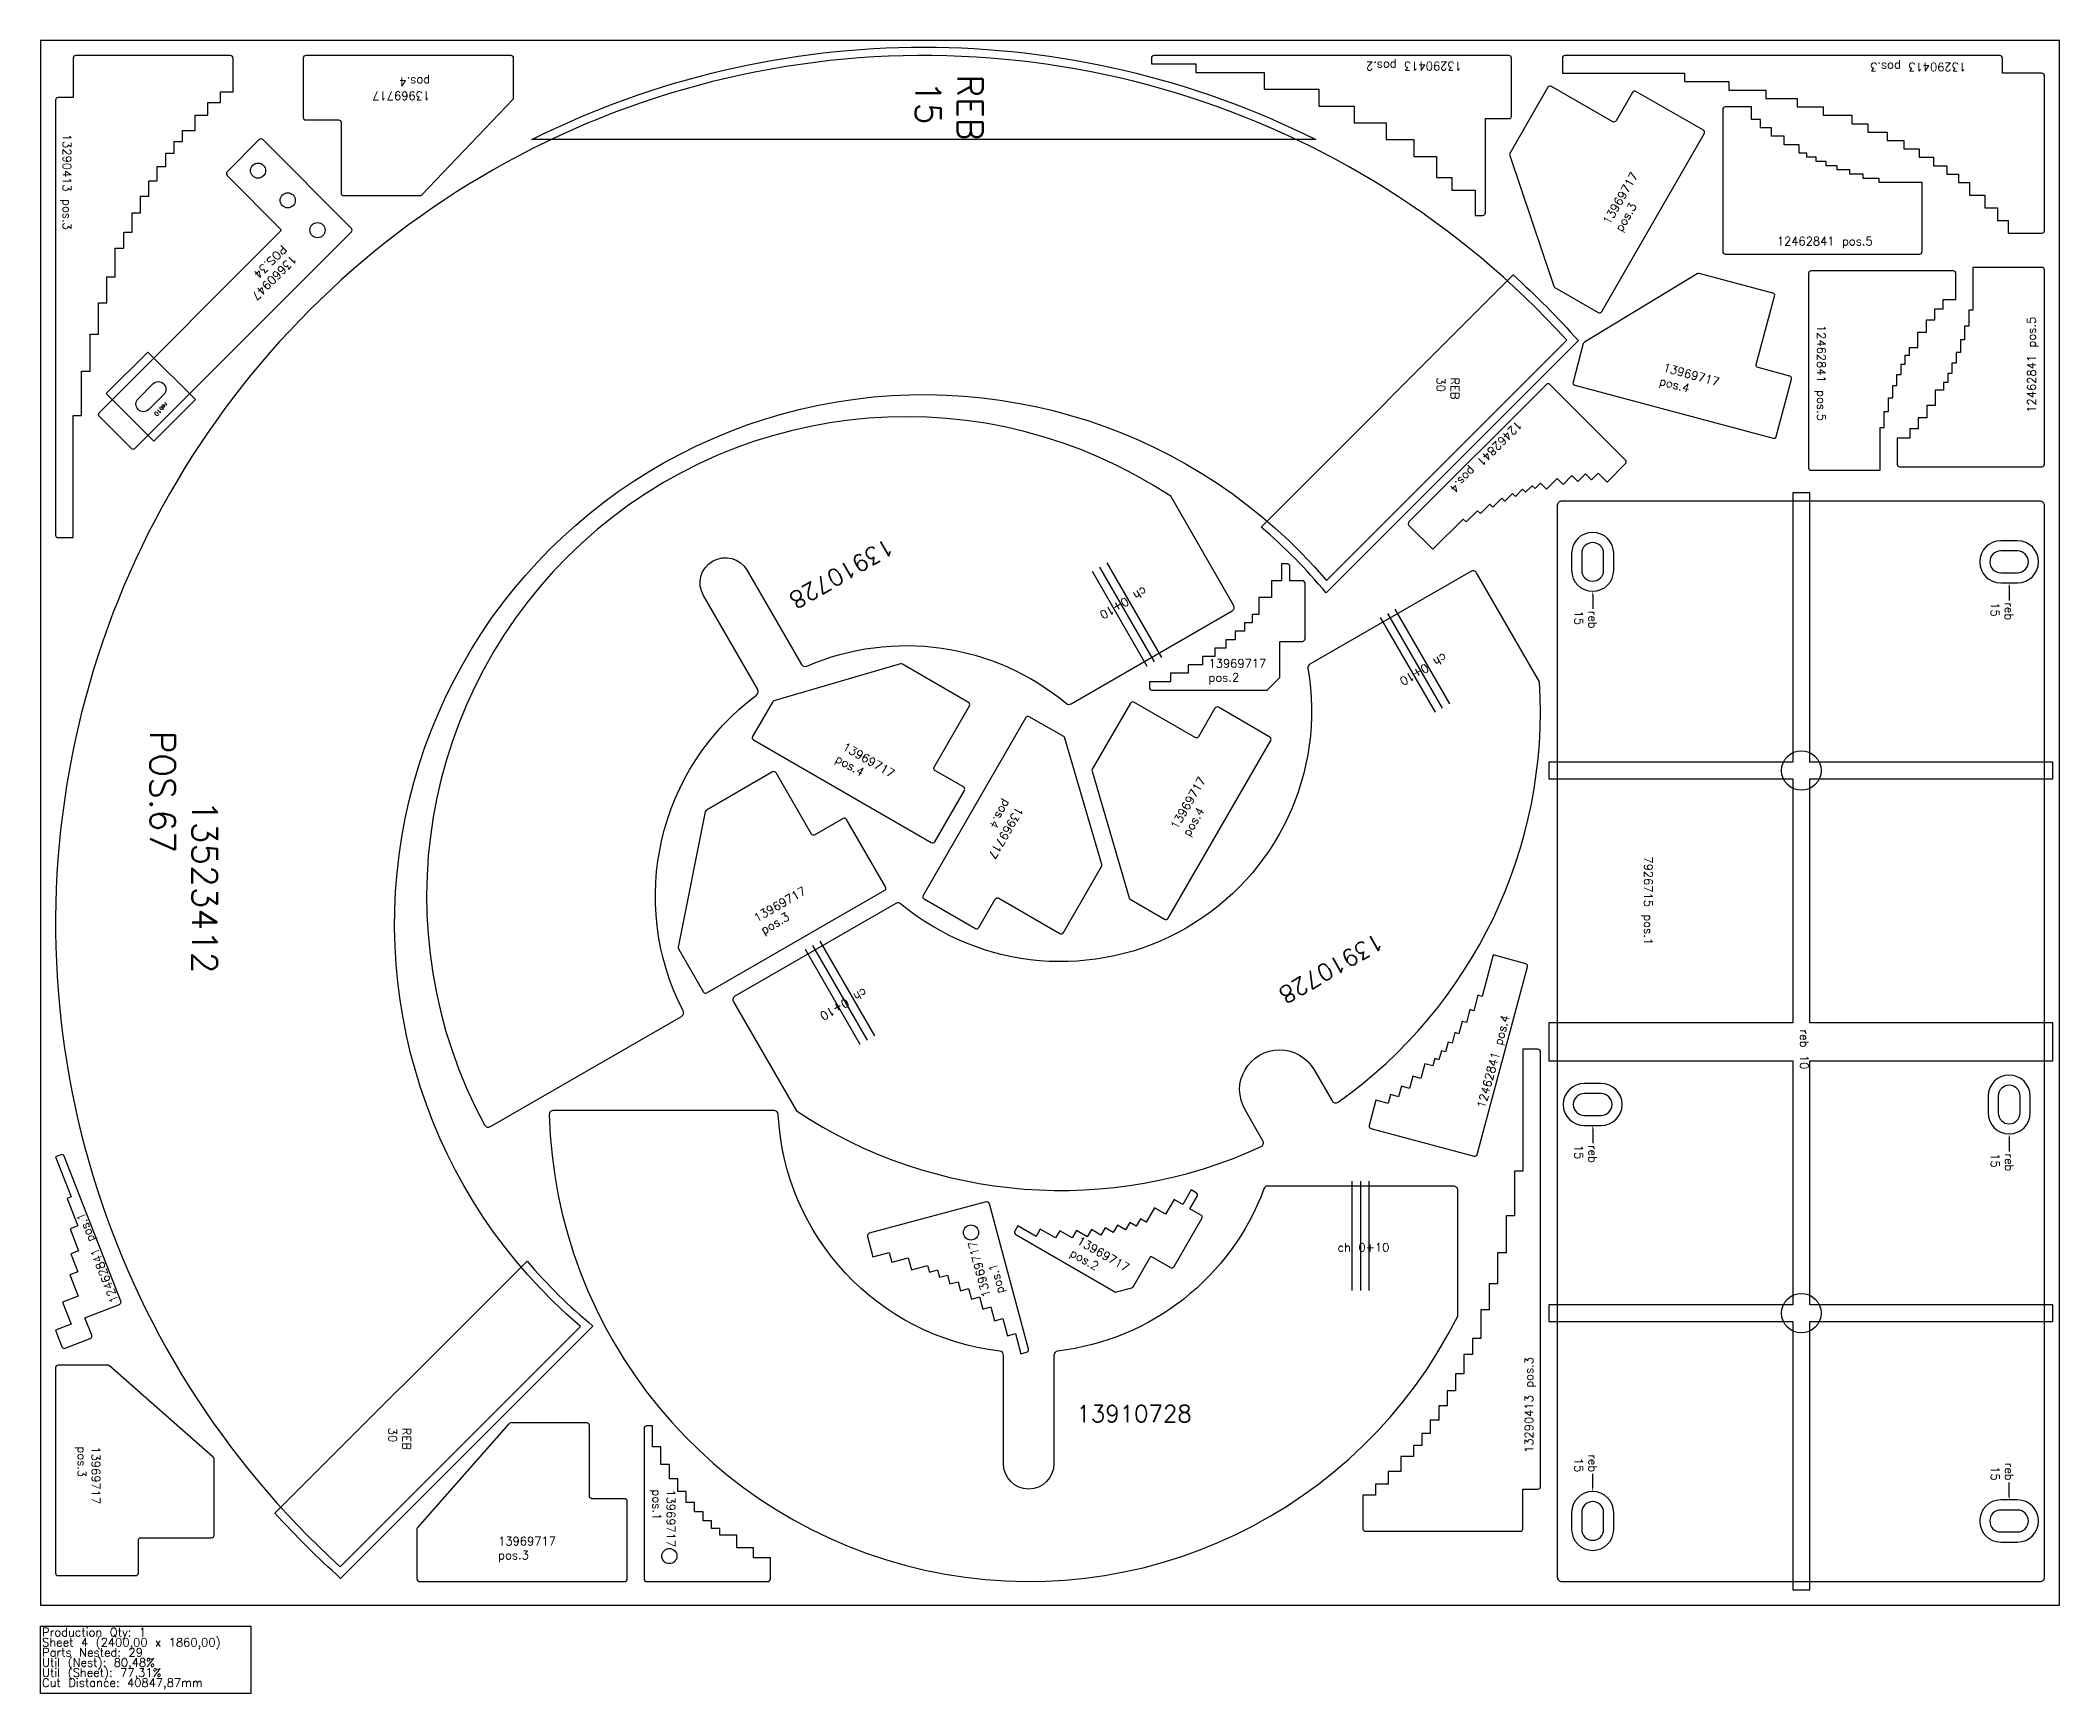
# Model space of a CAD drawing. Header units: millimetres. Extents: x 7560 to 9960, y -105 to 1860.
import ezdxf
from ezdxf import colors
from ezdxf.entities.mleader import LeaderData, LeaderLine
from ezdxf.math import Vec2, Vec3

# ---------------------------------------------------------------- set-up
doc = ezdxf.new("R2010")
doc.units = ezdxf.units.MM
for name, color, linetype in [('12462841', 7, 'Continuous'), ('13290413', 7, 'Continuous'), ('13660947v0', 7, 'Continuous'), ('13910728', 7, 'Continuous'), ('13969717', 7, 'Continuous'), ('7926715', 7, 'Continuous'), ('Chanfro', 7, 'Continuous'), ('Rebaixo', 7, 'Continuous'), ('sheet', 24, 'Continuous'), ('Stats', 7, 'Continuous'), ('Texto', 7, 'Continuous')]:
    doc.layers.add(name, color=color, linetype=linetype)
doc.styles.get("Standard").update_dxf_attribs({"font": 'txt.shx'})

msp = doc.modelspace()

# ---------------------------------------------------------------- linework, layer by layer
at = {"color": 2}
msp.add_lwpolyline([(9374.2, 1503.5, 1.049682), (7916.5, 45.8), (8202, 331.3, -1.082918), (9088.7, 1218)], format="xyb", close=True, dxfattribs=at)
at = {"color": 1}
for points in [[(9186.6, 1287.6, 0.414214), (9186.6, 1283.4), (9214.9, 1255.1), (9251, 1291.1), (9254.5, 1287.6), (9268, 1301), (9271.5, 1297.5), (9282.8, 1308.8), (9286.3, 1305.3), (9296.9, 1315.9), (9300.5, 1312.4), (9309.7, 1321.6), (9313.2, 1318), (9321.7, 1326.5), (9325.2, 1323), (9333, 1330.7), (9336.5, 1327.2), (9342.9, 1333.6), (9350, 1326.5), (9362.7, 1339.2), (9369.8, 1332.2), (9380.4, 1342.8), (9387.5, 1335.7), (9396.6, 1344.9), (9403.7, 1337.8), (9411.5, 1345.6), (9422.1, 1335), (9444, 1356.9, 0.414214), (9444, 1361.2), (9354.2, 1451, 0.414214), (9350, 1451)], [(8785.2, 1071.4), (8976.4, 1181.8, 0.414214), (8978.2, 1188.6), (8903.5, 1318.1, 0.780958), (8088, 570.9, 0.422012), (8094.9, 568.9), (8322, 700, 0.399781), (8323.9, 706.6, -0.366588), (8411.2, 1081.8, 0.380698), (8412.6, 1088.3), (8348.1, 1200.1, -0.999988), (8400, 1230.1), (8464.6, 1118.3, 0.380698), (8470.9, 1116.2, -0.28246), (8779.5, 1071.9, 0.313978)], [(9327.5, 759, 0.414214), (9325.4, 762.6), (9286.8, 773), (9273.6, 723.7), (9268.7, 725), (9263.8, 706.7), (9259, 708), (9254.9, 692.5), (9250, 693.8), (9246.1, 679.3), (9241.3, 680.6), (9237.9, 668.1), (9233.1, 669.4), (9230, 657.8), (9225.2, 659.1), (9222.3, 648.4), (9217.5, 649.7), (9215.2, 641), (9205.5, 643.6), (9200.9, 626.2), (9191.2, 628.8), (9187.3, 614.3), (9177.7, 616.9), (9174.3, 604.4), (9164.6, 607), (9161.8, 596.3), (9147.3, 600.2), (9139.3, 570.3, 0.414214), (9141.4, 566.6), (9264.1, 533.7, 0.414214), (9267.7, 535.8)], [(9018.9, 498.2, 0.313978), (9014.2, 495, -0.28246), (8769.1, 302.2, 0.380698), (8764.7, 297.2), (8764.7, 168.2, -0.99998), (8704.7, 168.2), (8704.7, 297.2, 0.380698), (8700.2, 302.2, -0.366588), (8437, 583.5, 0.399781), (8432, 588.2), (8169.9, 588.2, 0.422012), (8164.9, 583.1, 0.780958), (9244.7, 343.7), (9244.7, 493.2, 0.414214), (9239.7, 498.2)]]:
    msp.add_lwpolyline(points, format="xyb", close=True, dxfattribs=at)
for centre in [(8666.1, 443.1), (8307.6, 58.5)]:
    msp.add_circle(centre, 9, dxfattribs=at)
at = {"layer": '12462841', "color": 1}
for points in [[(9793.6, 1606, 0.414214), (9796.6, 1609), (9796.6, 1691), (9745.6, 1691), (9745.6, 1696), (9726.6, 1696), (9726.6, 1701), (9710.6, 1701), (9710.6, 1706), (9695.6, 1706), (9695.6, 1711), (9682.6, 1711), (9682.6, 1716), (9670.6, 1716), (9670.6, 1721), (9659.6, 1721), (9659.6, 1726), (9650.6, 1726), (9650.6, 1736), (9632.6, 1736), (9632.6, 1746), (9617.6, 1746), (9617.6, 1756), (9604.6, 1756), (9604.6, 1766), (9593.6, 1766), (9593.6, 1781), (9562.6, 1781, 0.414214), (9559.6, 1778), (9559.6, 1609, 0.414214), (9562.6, 1606)], [(9661.6, 1352, 0.414214), (9664.6, 1349), (9746.6, 1349), (9746.6, 1400), (9751.6, 1400), (9751.6, 1419), (9756.6, 1419), (9756.6, 1435), (9761.6, 1435), (9761.6, 1450), (9766.6, 1450), (9766.6, 1463), (9771.6, 1463), (9771.6, 1475), (9776.6, 1475), (9776.6, 1486), (9781.6, 1486), (9781.6, 1495), (9791.6, 1495), (9791.6, 1513), (9801.6, 1513), (9801.6, 1528), (9811.6, 1528), (9811.6, 1541), (9821.6, 1541), (9821.6, 1552), (9836.6, 1552), (9836.6, 1583, 0.414214), (9833.6, 1586), (9664.6, 1586, 0.414214), (9661.6, 1583)], [(9942, 1587.2, 0.414214), (9939, 1590.2), (9857, 1590.2), (9857, 1539.2), (9852, 1539.2), (9852, 1520.2), (9847, 1520.2), (9847, 1504.2), (9842, 1504.2), (9842, 1489.2), (9837, 1489.2), (9837, 1476.2), (9832, 1476.2), (9832, 1464.2), (9827, 1464.2), (9827, 1453.2), (9822, 1453.2), (9822, 1444.2), (9812, 1444.2), (9812, 1426.2), (9802, 1426.2), (9802, 1411.2), (9792, 1411.2), (9792, 1398.2), (9782, 1398.2), (9782, 1387.2), (9767, 1387.2), (9767, 1356.2, 0.414214), (9770, 1353.2), (9939, 1353.2, 0.414214), (9942, 1356.2)], [(7588.4, 533.8, 0.414214), (7584.5, 535.5), (7578, 532.9), (7596.6, 485.4), (7591.9, 483.6), (7604.6, 451), (7595.3, 447.4), (7605.5, 421.3), (7596.2, 417.6), (7604.6, 396.2), (7595.2, 392.6), (7605.1, 367.4), (7586.4, 360.2), (7596.6, 334.1), (7578, 326.8), (7585.6, 307.2, 0.414214), (7589.5, 305.5), (7619.3, 317.2, 0.414214), (7621, 321.1), (7613, 341.6), (7654, 357.6, 0.414214), (7655.7, 361.5)]]:
    msp.add_lwpolyline(points, format="xyb", close=True, dxfattribs=at)
at = {"layer": '13290413', "color": 1}
for points in [[(7599, 1792), (7581, 1792, 0.414214), (7578, 1789), (7578, 1272, 0.414214), (7581, 1269), (7599, 1269), (7599, 1414), (7609, 1414), (7609, 1467), (7619, 1467), (7619, 1511), (7629, 1511), (7629, 1548), (7639, 1548), (7639, 1579), (7649, 1579), (7649, 1613), (7659, 1613), (7659, 1632), (7669, 1632), (7669, 1655), (7679, 1655), (7679, 1675), (7689, 1675), (7689, 1693), (7699, 1693), (7699, 1710), (7709, 1710), (7709, 1726), (7719, 1726), (7719, 1740), (7729, 1740), (7729, 1753), (7744, 1753), (7744, 1771), (7759, 1771), (7759, 1786), (7774, 1786), (7774, 1799), (7789, 1799), (7789, 1839, 0.414214), (7786, 1842), (7602, 1842, 0.414214), (7599, 1839)], [(9305.5, 1842), (8883.5, 1842, 0.414214), (8880.5, 1839), (8880.5, 1832), (8933.5, 1832), (8933.5, 1822), (9014.5, 1822), (9014.5, 1802), (9079.5, 1802), (9079.5, 1782), (9121.5, 1782), (9121.5, 1762), (9159.5, 1762), (9159.5, 1742), (9192.5, 1742), (9192.5, 1722), (9219.5, 1722), (9219.5, 1697), (9237.5, 1697), (9237.5, 1682), (9265.5, 1682), (9265.5, 1652), (9274.5, 1652, 0.414214), (9277.5, 1655), (9277.5, 1767), (9305.5, 1767, 0.414214), (9308.5, 1770), (9308.5, 1839, 0.414214)], [(9892, 1821), (9892, 1839, 0.414214), (9889, 1842), (9372, 1842, 0.414214), (9369, 1839), (9369, 1821), (9514, 1821), (9514, 1811), (9567, 1811), (9567, 1801), (9611, 1801), (9611, 1791), (9648, 1791), (9648, 1781), (9679, 1781), (9679, 1771), (9713, 1771), (9713, 1761), (9732, 1761), (9732, 1751), (9755, 1751), (9755, 1741), (9775, 1741), (9775, 1731), (9793, 1731), (9793, 1721), (9810, 1721), (9810, 1711), (9826, 1711), (9826, 1701), (9840, 1701), (9840, 1691), (9853, 1691), (9853, 1676), (9871, 1676), (9871, 1661), (9886, 1661), (9886, 1646), (9899, 1646), (9899, 1631), (9939, 1631, 0.414214), (9942, 1634), (9942, 1818, 0.414214), (9939, 1821)], [(9322, 138), (9340, 138, 0.414214), (9343, 141), (9343, 658, 0.414214), (9340, 661), (9322, 661), (9322, 516), (9312, 516), (9312, 463), (9302, 463), (9302, 419), (9292, 419), (9292, 382), (9282, 382), (9282, 351), (9272, 351), (9272, 317), (9262, 317), (9262, 298), (9252, 298), (9252, 275), (9242, 275), (9242, 255), (9232, 255), (9232, 237), (9222, 237), (9222, 220), (9212, 220), (9212, 204), (9202, 204), (9202, 190), (9192, 190), (9192, 177), (9177, 177), (9177, 159), (9162, 159), (9162, 144), (9147, 144), (9147, 131), (9132, 131), (9132, 91, 0.414214), (9135, 88), (9319, 88, 0.414214), (9322, 91)]]:
    msp.add_lwpolyline(points, format="xyb", close=True, dxfattribs=at)
at = {"layer": '13660947v0', "color": 32}
msp.add_lwpolyline([(7820.1, 1742), (7781.9, 1703.8, 0.414214), (7781.9, 1699.6), (7844.8, 1636.6, -0.414214), (7844.8, 1632.4), (7629.9, 1417.4, 0.414214), (7629.9, 1413.2), (7668.1, 1375, 0.414214), (7672.3, 1375), (7929.7, 1632.4, 0.414214), (7929.7, 1636.6), (7824.3, 1742, 0.414214)], format="xyb", close=True, dxfattribs=at)
at = {"layer": '13660947v0', "color": 2, "linetype": 'Continuous', "lineweight": 25}
msp.add_lwpolyline([(7706.6, 1439), (7688.9, 1421.3, -1), (7676.2, 1434.1), (7693.8, 1451.7, -1)], format="xyb", close=True, dxfattribs=at)
at = {"layer": '13660947v0', "color": 32}
for centre in [(7818.7, 1705.2), (7854, 1669.9), (7889.4, 1634.5)]:
    msp.add_circle(centre, 9, dxfattribs=at)
at = {"layer": '13910728', "color": 1}
msp.add_lwpolyline([(8458.5, 587.6, 0.259283), (9010.8, 545.1, 0.441739), (9013, 552.1), (8991.8, 589, -1.000014), (9074, 636.5), (9095.3, 599.6, 0.441739), (9102.5, 598, 0.259283), (9341.9, 1097.6), (9267.1, 1227.1, 0.414214), (9260.2, 1228.9), (9069, 1118.5, 0.313978), (9066.6, 1113.4, -0.696631), (8582.5, 833.8, 0.313978), (8576.8, 834.3), (8385.6, 723.9, 0.414214), (8383.7, 717.1)], format="xyb", close=True, dxfattribs=at)
at = {"layer": '13969717', "color": 1}
for points in [[(8119.4, 1842), (7875.4, 1842, 0.414214), (7872.4, 1839), (7872.4, 1768.5, 0.414214), (7875.4, 1765.5), (7914.4, 1765.5, -0.414214), (7917.4, 1762.5), (7917.4, 1678.5, 0.414214), (7920.4, 1675.5), (8011.1, 1675.5, 0.204693), (8013.2, 1676.4), (8121.5, 1789.6, 0.193144), (8122.4, 1791.7), (8122.4, 1839, 0.414214)], [(9415.7, 1537.7), (9537.7, 1749, 0.414214), (9536.6, 1753.1), (9456.5, 1799.3, 0.414214), (9452.4, 1798.2), (9432.9, 1764.4, -0.414214), (9428.8, 1763.3), (9356, 1805.3, 0.414214), (9351.9, 1804.2), (9306.6, 1725.7, 0.215533), (9306.4, 1723.3), (9358.8, 1567.9, 0.182397), (9360.2, 1566.2), (9411.6, 1536.6, 0.414214)], [(9383.8, 1450.2), (9619.5, 1387.1, 0.414214), (9623.2, 1389.2), (9641.4, 1457.3, 0.414214), (9639.3, 1461), (9601.6, 1471.1, -0.414214), (9599.5, 1474.8), (9621.3, 1555.9, 0.414214), (9619.1, 1559.6), (9531.5, 1583, 0.204693), (9529.2, 1582.7), (9395.3, 1501.4, 0.193144), (9393.9, 1499.6), (9381.7, 1453.9, 0.414214)], [(8878.1, 1097.7), (8878.1, 1090.7, 0.414214), (8881.1, 1087.7), (9018.1, 1087.7), (9033.1, 1102.7), (9033.1, 1145.7), (9060.1, 1145.7, 0.414214), (9063.1, 1148.7), (9063.1, 1214.7, 0.414214), (9060.1, 1217.7), (9045.1, 1217.7), (9045.1, 1234.7, 0.414214), (9042.1, 1237.7), (9035.1, 1237.7), (9035.1, 1217.7), (9023.1, 1217.7), (9023.1, 1197.7), (9008.1, 1197.7), (9008.1, 1177.7), (9000.1, 1177.7), (9000.1, 1167.7), (8991.1, 1167.7), (8991.1, 1157.7), (8980.1, 1157.7), (8980.1, 1147.7), (8969.1, 1147.7), (8969.1, 1137.7), (8956.1, 1137.7), (8956.1, 1127.7), (8941.1, 1127.7), (8941.1, 1117.7), (8924.1, 1117.7), (8924.1, 1107.7), (8903.1, 1107.7), (8903.1, 1097.7)], [(8407.6, 1028.5), (8618.9, 906.5, 0.414214), (8623, 907.6), (8658.2, 968.6, 0.414214), (8657.1, 972.7), (8623.3, 992.2, -0.414214), (8622.2, 996.3), (8664.2, 1069.1, 0.414214), (8663.1, 1073.2), (8584.6, 1118.5, 0.204693), (8582.2, 1118.8), (8431.9, 1074.9, 0.193144), (8430.1, 1073.5), (8406.5, 1032.6, 0.414214)], [(8731.2, 1055), (8609.2, 843.7, 0.414214), (8610.3, 839.6), (8671.4, 804.4, 0.414214), (8675.5, 805.5), (8695, 839.3, -0.414214), (8699.1, 840.4), (8771.8, 798.4, 0.414214), (8775.9, 799.5), (8821.3, 878, 0.204693), (8821.5, 880.4), (8777.6, 1030.7, 0.193144), (8776.3, 1032.5), (8735.3, 1056.1, 0.414214)], [(8900.3, 816.6), (9022.3, 1027.9, 0.414214), (9021.2, 1032), (8960.2, 1067.3, 0.414214), (8956.1, 1066.2), (8936.6, 1032.4, -0.414214), (8932.5, 1031.3), (8859.7, 1073.3, 0.414214), (8855.6, 1072.2), (8810.3, 993.7, 0.204693), (8810, 991.3), (8853.9, 840.9, 0.193144), (8855.3, 839.2), (8896.2, 815.5, 0.414214)], [(8352.2, 727.8), (8563.5, 849.8, 0.414214), (8564.6, 853.8), (8518.3, 934, 0.414214), (8514.2, 935.1), (8480.5, 915.6, -0.414214), (8476.4, 916.7), (8434.4, 989.4, 0.414214), (8430.3, 990.5), (8351.8, 945.2, 0.215533), (8350.3, 943.2), (8318, 782.4, 0.182397), (8318.4, 780.3), (8348.1, 728.8, 0.414214)], [(8721.8, 450.9), (8718.3, 444.8, 0.414214), (8719.4, 440.7), (8838, 372.2), (8858.5, 377.7), (8880, 415), (8903.4, 401.5, 0.414214), (8907.5, 402.6), (8940.5, 459.7, 0.414214), (8939.4, 463.8), (8926.4, 471.3), (8934.9, 486, 0.414214), (8933.8, 490.1), (8927.8, 493.6), (8917.8, 476.3), (8907.4, 482.3), (8897.4, 465), (8884.4, 472.5), (8874.4, 455.2), (8867.5, 459.2), (8862.5, 450.5), (8854.7, 455), (8849.7, 446.4), (8840.1, 451.9), (8835.1, 443.2), (8825.6, 448.7), (8820.6, 440), (8809.3, 446.5), (8804.3, 437.9), (8791.4, 445.4), (8786.4, 436.7), (8771.6, 445.2), (8766.6, 436.6), (8748.4, 447.1), (8743.4, 438.4)], [(8653.6, 373.8), (8663.2, 376.4), (8666.6, 363.9), (8676.3, 366.5), (8680.1, 352), (8689.8, 354.6), (8694.2, 338.1), (8703.9, 340.7), (8709.3, 320.4), (8719, 323), (8725.4, 298.9), (8732.2, 300.7, 0.414214), (8734.3, 304.4), (8688, 477.3, 0.414214), (8684.3, 479.4), (8545.2, 442.1, 0.414214), (8543.1, 438.5), (8549.6, 414.3), (8568.9, 419.5), (8572, 407.9), (8591.3, 413.1), (8595.2, 398.6), (8614.5, 403.8), (8616.6, 396), (8626.2, 398.6), (8628.6, 389.9), (8638.2, 392.5), (8641.1, 381.9), (8650.7, 384.5)], [(7578, 282.3), (7578, 38.3, 0.414214), (7581, 35.3), (7673.5, 35.3, 0.414214), (7676.5, 38.3), (7676.5, 77.3, -0.414214), (7679.5, 80.3), (7763.5, 80.3, 0.414214), (7766.5, 83.3), (7766.5, 174, 0.215533), (7765.5, 176.2), (7642.3, 284.6, 0.182397), (7640.4, 285.3), (7581, 285.3, 0.414214)], [(8010.6, 28.2), (8254.6, 28.2, 0.414214), (8257.6, 31.2), (8257.6, 123.7, 0.414214), (8254.6, 126.7), (8215.6, 126.7, -0.414214), (8212.6, 129.7), (8212.6, 213.7, 0.414214), (8209.6, 216.7), (8119, 216.7, 0.215533), (8116.7, 215.6), (8008.4, 92.5, 0.182397), (8007.6, 90.5), (8007.6, 31.2, 0.414214)], [(8337.6, 122.2), (8327.6, 122.2), (8327.6, 135.2), (8317.6, 135.2), (8317.6, 150.2), (8307.6, 150.2), (8307.6, 167.2), (8297.6, 167.2), (8297.6, 188.2), (8287.6, 188.2), (8287.6, 213.2), (8280.6, 213.2, 0.414214), (8277.6, 210.2), (8277.6, 31.2, 0.414214), (8280.6, 28.2), (8424.6, 28.2, 0.414214), (8427.6, 31.2), (8427.6, 56.2), (8407.6, 56.2), (8407.6, 68.2), (8387.6, 68.2), (8387.6, 83.2), (8367.6, 83.2), (8367.6, 91.2), (8357.6, 91.2), (8357.6, 100.2), (8347.6, 100.2), (8347.6, 111.2), (8337.6, 111.2)]]:
    msp.add_lwpolyline(points, format="xyb", close=True, dxfattribs=at)
at = {"layer": '7926715', "color": 5}
for points in [[(9363, 1307.2), (9363, 33.2, 0.414214), (9368, 28.2), (9937, 28.2, 0.414214), (9942, 33.2), (9942, 1307.2, 0.414214), (9937, 1312.2), (9368, 1312.2, 0.414214)], [(9418, 1250.2, 1), (9392, 1250.2), (9392, 1230.2, 1), (9418, 1230.2)], [(9910, 1227.2, 1), (9910, 1253.2), (9890, 1253.2, 1), (9890, 1227.2)], [(9415, 582.2, 1), (9415, 608.2), (9395, 608.2, 1), (9395, 582.2)], [(9913, 605.2, 1), (9887, 605.2), (9887, 585.2, 1), (9913, 585.2)], [(9418, 110.2, 1), (9392, 110.2), (9392, 90.2, 1), (9418, 90.2)], [(9910, 87.2, 1), (9910, 113.2), (9890, 113.2, 1), (9890, 87.2)]]:
    msp.add_lwpolyline(points, format="xyb", close=True, dxfattribs=at)
for centre in [(9653, 992.2), (9653, 347.2)]:
    msp.add_circle(centre, 23.5, dxfattribs=at)
at = {"layer": 'Chanfro', "color": 1}
for p, q in [((8810.1, 1229), (8875.1, 1116.4)), ((8818.8, 1234), (8883.8, 1121.4)), ((8827.5, 1239), (8892.5, 1126.4)), ((9226.6, 1066.4), (9161.6, 1178.9)), ((9235.3, 1071.4), (9170.3, 1183.9)), ((9218, 1061.4), (9153, 1173.9)), ((8534.5, 666.7), (8469.5, 779.3)), ((8543.2, 671.7), (8478.2, 784.3)), ((8551.8, 676.7), (8486.8, 789.3)), ((9119.3, 374.2), (9119.3, 504.2)), ((9129.3, 374.2), (9129.3, 504.2)), ((9139.3, 374.2), (9139.3, 504.2))]:
    msp.add_line(p, q, dxfattribs=at)
at = {"layer": 'Rebaixo', "color": 2}
for points in [[(9076, 1742), (8144, 1742, -0.23606)], [(9310.6, 1581.3, -0.02641), (9388, 1503.1), (9088.1, 1203.2, 0.044516), (9010.9, 1281.6)], [(8138.4, 409.1, 0.044516), (8216.8, 331.9), (7916.9, 32, -0.02641), (7838.7, 109.4)]]:
    msp.add_lwpolyline(points, format="xyb", close=True, dxfattribs=at)
at = {"layer": 'Rebaixo', "color": 2, "linetype": 'Continuous', "lineweight": 25}
msp.add_lwpolyline([(7694.9, 1383.5), (7744.4, 1433), (7687.8, 1489.6), (7638.3, 1440.1)], close=True, dxfattribs=at)
at = {"layer": 'Rebaixo', "color": 5}
msp.add_lwpolyline([(9353, 1002.2), (9353, 982.2), (9643, 982.2), (9643, 692.2), (9353, 692.2), (9353, 647.2), (9643, 647.2), (9643, 357.2), (9353, 357.2), (9353, 337.2), (9643, 337.2), (9643, 18.2), (9663, 18.2), (9663, 337.2), (9952, 337.2), (9952, 357.2), (9663, 357.2), (9663, 647.2), (9952, 647.2), (9952, 692.2), (9663, 692.2), (9663, 982.2), (9952, 982.2), (9952, 1002.2), (9663, 1002.2), (9663, 1322.2), (9643, 1322.2), (9643, 1002.2)], close=True, dxfattribs=at)
for points in [[(9430, 1250.2, 1), (9380, 1250.2), (9380, 1230.2, 1), (9430, 1230.2)], [(9910, 1215.2, 1), (9910, 1265.2), (9890, 1265.2, 1), (9890, 1215.2)], [(9925, 605.2, 1), (9875, 605.2), (9875, 585.2, 1), (9925, 585.2)], [(9415, 570.2, 1), (9415, 620.2), (9395, 620.2, 1), (9395, 570.2)], [(9430, 110.2, 1), (9380, 110.2), (9380, 90.2, 1), (9430, 90.2)], [(9910, 75.2, 1), (9910, 125.2), (9890, 125.2, 1), (9890, 75.2)]]:
    msp.add_lwpolyline(points, format="xyb", close=True, dxfattribs=at)
at = {"layer": 'sheet', "color": 7}
msp.add_lwpolyline([(7560, 0), (9960, 0), (9960, 1860), (7560, 1860)], close=True, dxfattribs=at)
at = {"layer": 'Stats', "color": 151}
msp.add_lwpolyline([(7560, -25), (7810, -25), (7810, -105), (7560, -105), (7560, -25)], close=True, dxfattribs=at)

# ---------------------------------------------------------------- texts
at = {"layer": 'Chanfro', "color": 1, "char_height": 10, "width": 141.629, "rotation": 210}
for insert, attachment_point in [((8818.1, 1180.2), 9), ((9179.7, 1092.6), 3), ((8543.9, 725.5), 1)]:
    msp.add_mtext('ch 0+10', dxfattribs=dict(at, insert=insert, attachment_point=attachment_point))
at = {"layer": 'Chanfro', "color": 1, "insert": (9101.8, 420.4), "char_height": 10, "width": 141.629, "attachment_point": 7}
msp.add_mtext('ch 0+10', dxfattribs=at)
at = {"layer": 'Rebaixo', "color": 2, "rotation": 270}
for s, width, insert, char_height, attachment_point in [('REB\\P{\\W0.297611; }15', 57.857, (8680.1, 1819.5), 30, 1), ('REB\\P30', 77.304, (9246.3, 1459.4), 10, 1), ('REB\\P30', 77.304, (7973.7, 210.9), 10, 7)]:
    msp.add_mtext_dynamic_manual_height_columns(s, width=width, gutter_width=12.5, heights=[0], dxfattribs=dict(at, insert=insert, char_height=char_height, attachment_point=attachment_point))
at = {"layer": 'Rebaixo', "color": 2, "linetype": 'Continuous', "lineweight": 25, "insert": (7712, 1426.6), "char_height": 5, "attachment_point": 1, "rotation": 224.9894}
msp.add_mtext_dynamic_manual_height_columns('reb10', width=60.39, gutter_width=12.5, heights=[0], dxfattribs=at)
at = {"layer": 'Rebaixo', "color": 5, "insert": (9661.5, 684.4), "char_height": 10, "attachment_point": 1, "rotation": 270}
msp.add_mtext_dynamic_manual_height_columns('reb 10', width=48.152, gutter_width=12.5, heights=[0], dxfattribs=at)
at = {"layer": 'Stats', "color": 60}
for s, p in [('Sheet 4 (2400,00 x 1860,00)', (7562, -49)), ('Production Qty: 1', (7562, -37)), ('Parts Nested: 29', (7562, -61)), ('Util (Nest): 80,48%', (7562, -73)), ('Cut Distance: 40847,87mm', (7562, -97)), ('Util (Sheet): 77,31%', (7562, -85))]:
    msp.add_text(s, height=10, dxfattribs=at).set_placement(p)
at = {"layer": 'Texto', "color": 1, "attachment_point": 1}
for s, insert, char_height, width, rotation in [('13290413 pos.2', (9249.5, 1824.4), 10, 241.207, 180), ('13290413 pos.3', (9848.8, 1823.3), 10, 241.207, 180), ('13969717\\Ppos.4', (8023.2, 1789.1), 10, 75.614, 180), ('13290413 pos.3', (7596.7, 1748.8), 10, 241.207, 270), ('13969717\\Ppos.3', (9416.5, 1645.1), 10, 75.614, 60), ('12462841 pos.5', (9681.9, 1521.7), 10, 161.025, 270), ('12462841 pos.5', (9921.6, 1417.5), 10, 161.025, 90), ('13969717\\Ppos.4', (9490.4, 1476.5), 10, 75.614, 345), ('\\pt90;12462841 pos.4', (9322.1, 1401.7), 10, 161.025, 225), ('13910728', (8576.7, 1251.9), 20, 245.736, 210), ('13969717\\Ppos.4', (8517.3, 1026.2), 10, 75.614, 330), ('13969717\\Ppos.4', (8902.6, 926.4), 10, 75.614, 60), ('13969717\\Ppos.4', (8728.9, 945.3), 10, 75.614, 240), ('13969717\\Ppos.3', (8406.6, 820.4), 10, 75.614, 30), ('13910728', (9158.7, 782.6), 20, 245.736, 210), ('\\pt90;12462841 pos.4', (9267.3, 592.5), 10, 161.025, 75), ('12462841 pos.1', (7643.8, 358), 10, 161.025, 111.3369), ('13969717\\Ppos.2', (8796.1, 438.9), 10, 75.614, 330), ('13969717\\Ppos.1', (8680, 364.9), 10, 75.614, 105), ('13290413 pos.3', (9324.3, 181.1), 10, 241.207, 90), ('13969717\\Ppos.3', (7631, 188.8), 10, 75.614, 270), ('13969717\\Ppos.1', (8314.4, 137.7), 10, 75.614, 270)]:
    msp.add_mtext(s, dxfattribs=dict(at, insert=insert, char_height=char_height, width=width, rotation=rotation))
at = {"layer": 'Texto', "color": 32, "insert": (7865.7, 1598.7), "char_height": 10, "width": 116.776, "attachment_point": 1, "rotation": 225}
msp.add_mtext('13660947 POS.34', dxfattribs=at)
at = {"layer": 'Texto', "color": 1}
for s, insert, char_height, width, attachment_point in [('12462841 pos.5', (9623.9, 1626.4), 10, 161.025, 1), ('13969717\\Ppos.2', (8948.4, 1124.5), 10, 75.614, 1), ('13910728', (8928.5, 237.7), 20, 245.736, 3), ('13969717\\Ppos.3', (8104.1, 81.2), 10, 75.614, 1)]:
    msp.add_mtext(s, dxfattribs=dict(at, insert=insert, char_height=char_height, width=width, attachment_point=attachment_point))
at = {"layer": 'Texto', "color": 2, "insert": (7770.3, 1039.5), "char_height": 30, "width": 410.445, "attachment_point": 1, "rotation": 270}
msp.add_mtext('{\\W3.093234; }13523412 POS.67', dxfattribs=at)
at = {"layer": 'Texto', "color": 5, "insert": (9476.1, 890.1), "char_height": 10, "attachment_point": 1, "rotation": 270}
msp.add_mtext_dynamic_manual_height_columns('7926715 pos.1', width=218.374, gutter_width=12.5, heights=[0], dxfattribs=at)

# ---------------------------------------------------------------- leaders
at = {"layer": 'Rebaixo', "color": 5}
ml = msp.add_multileader_mtext('Standard', dxfattribs=at)
ml.set_content('reb 15', color=5)
ml.set_leader_properties()
ml.build(insert=Vec2(0, 0))
ctx = ml.context
ctx.base_point, ctx.char_height, ctx.plane_origin, ctx.plane_x_axis, ctx.plane_y_axis = Vec3(9405, 1184.2), 10, Vec3(9405, 1205.2), Vec3(0, -1), Vec3(1, 0)
notes = []
notes.append((ctx, [(0, (1, 1, 0), (9405, 1192.2), (0, -1), 8, [(0, [(9405, 1205.2)], 0, [])])]))
ctx.mtext.insert, ctx.mtext.text_direction, ctx.mtext.rotation, ctx.mtext.width, ctx.mtext.flow_direction = Vec3(9410.1, 1182.2), Vec3(0, -1), 4.712389, 39.382, 5
ml = msp.add_multileader_mtext('Standard', dxfattribs=at)
ml.set_content('reb 15', color=5)
ml.set_leader_properties()
ml.build(insert=Vec2(0, 0))
ctx = ml.context
ctx.base_point, ctx.char_height, ctx.plane_origin, ctx.plane_x_axis, ctx.plane_y_axis = Vec3(9900, 1194.2), 10, Vec3(9900, 1215.2), Vec3(0, -1), Vec3(1, 0)
notes.append((ctx, [(0, (1, 1, 0), (9900, 1202.2), (0, -1), 8, [(0, [(9900, 1215.2)], 0, [])])]))
ctx.mtext.insert, ctx.mtext.text_direction, ctx.mtext.rotation, ctx.mtext.width, ctx.mtext.flow_direction = Vec3(9905, 1192.2), Vec3(0, -1), 4.712389, 39.382, 5
ml = msp.add_multileader_mtext('Standard', dxfattribs=at)
ml.set_content('reb 15', color=5)
ml.set_leader_properties()
ml.build(insert=Vec2(0, 0))
ctx = ml.context
ctx.base_point, ctx.char_height, ctx.plane_origin, ctx.plane_x_axis, ctx.plane_y_axis = Vec3(9405, 549.2), 10, Vec3(9405, 570.2), Vec3(0, -1), Vec3(1, 0)
notes.append((ctx, [(0, (1, 1, 0), (9405, 557.2), (0, -1), 8, [(0, [(9405, 570.2)], 0, [])])]))
ctx.mtext.insert, ctx.mtext.text_direction, ctx.mtext.rotation, ctx.mtext.width, ctx.mtext.flow_direction = Vec3(9410.1, 547.2), Vec3(0, -1), 4.712389, 39.382, 5
ml = msp.add_multileader_mtext('Standard', dxfattribs=at)
ml.set_content('reb 15', color=5)
ml.set_leader_properties()
ml.build(insert=Vec2(0, 0))
ctx = ml.context
ctx.base_point, ctx.char_height, ctx.plane_origin, ctx.plane_x_axis, ctx.plane_y_axis = Vec3(9900, 539.2), 10, Vec3(9900, 560.2), Vec3(0, -1), Vec3(1, 0)
notes.append((ctx, [(0, (1, 1, 0), (9900, 547.2), (0, -1), 8, [(0, [(9900, 560.2)], 0, [])])]))
ctx.mtext.insert, ctx.mtext.text_direction, ctx.mtext.rotation, ctx.mtext.width, ctx.mtext.flow_direction = Vec3(9905.1, 537.2), Vec3(0, -1), 4.712389, 39.382, 5
ml = msp.add_multileader_mtext('Standard', dxfattribs=at)
ml.set_content('reb 15', color=5)
ml.set_leader_properties()
ml.build(insert=Vec2(0, 0))
ctx = ml.context
ctx.base_point, ctx.char_height, ctx.plane_origin, ctx.plane_x_axis, ctx.plane_y_axis = Vec3(9405, 186.8), 10, Vec3(9405, 135.2), Vec3(0, -1), Vec3(1, 0)
ctx.text_align_type = 2
notes.append((ctx, [(0, (1, 1, 0), (9405, 148.1), (0, 1), 8, [(0, [(9405, 135.2)], 0, [])])]))
ctx.mtext.insert, ctx.mtext.text_direction, ctx.mtext.rotation, ctx.mtext.width, ctx.mtext.alignment, ctx.mtext.flow_direction = Vec3(9410.1, 158.1), Vec3(0, -1), 4.712389, 39.382, 3, 5
ml = msp.add_multileader_mtext('Standard', dxfattribs=at)
ml.set_content('reb 15', color=5)
ml.set_leader_properties()
ml.build(insert=Vec2(0, 0))
ctx = ml.context
ctx.base_point, ctx.char_height, ctx.plane_origin, ctx.plane_x_axis, ctx.plane_y_axis = Vec3(9900, 176.8), 10, Vec3(9900, 125.2), Vec3(0, -1), Vec3(1, 0)
ctx.text_align_type = 2
notes.append((ctx, [(0, (1, 1, 0), (9900, 138.1), (0, 1), 8, [(0, [(9900, 125.2)], 0, [])])]))
ctx.mtext.insert, ctx.mtext.text_direction, ctx.mtext.rotation, ctx.mtext.width, ctx.mtext.alignment, ctx.mtext.flow_direction = Vec3(9905.1, 148.1), Vec3(0, -1), 4.712389, 39.382, 3, 5
for ctx, leaders in notes:
    for number, flags, end, landing, length, lines in leaders:
        leader = LeaderData()
        leader.index, (leader.has_last_leader_line, leader.has_dogleg_vector, leader.attachment_direction) = number, flags
        leader.last_leader_point, leader.dogleg_vector, leader.dogleg_length = Vec3(end), Vec3(landing), length
        for number, points, colour, breaks in lines:
            line = LeaderLine()
            line.index, line.vertices, line.color, line.breaks = number, Vec3.list(points), colors.encode_raw_color(colour), breaks
            leader.lines.append(line)
        ctx.leaders.append(leader)

doc.saveas('drawing.dxf')
